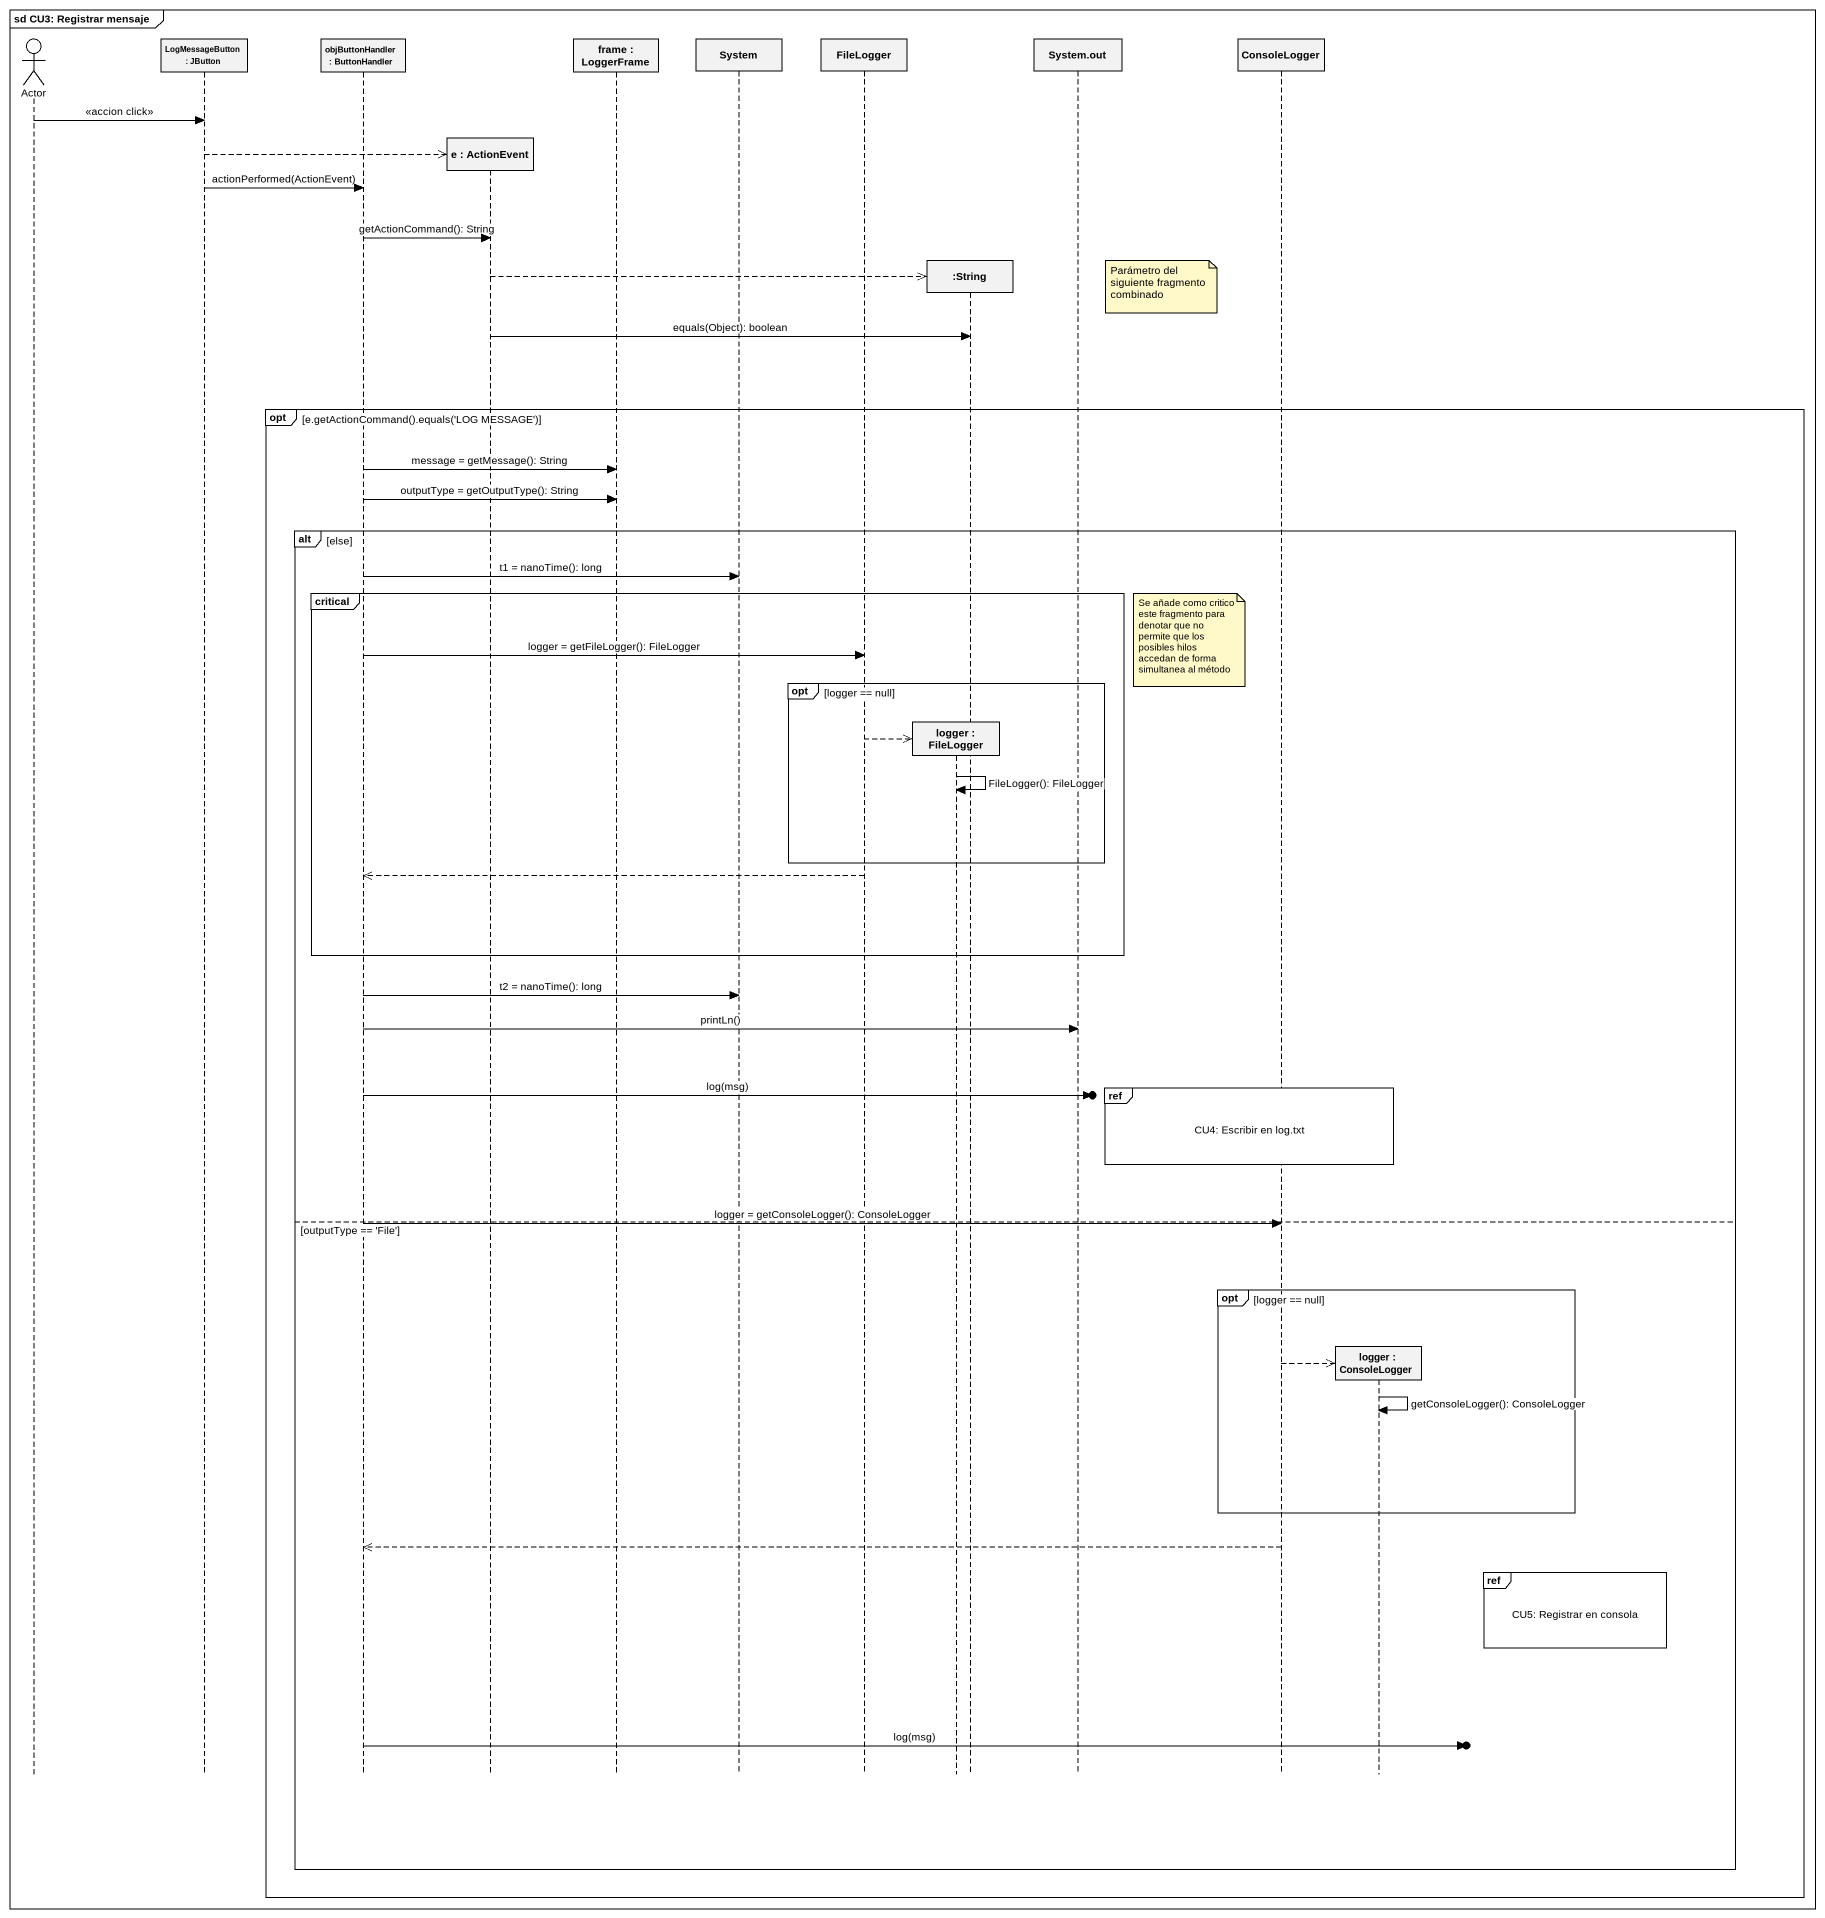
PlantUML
@startuml
mainframe sd CU3: Registrar mensaje
hide footbox
actor "Actor" as Actor_
participant "LogMessageButton : JButton" as LogMessageButton
participant "objButtonHandler : ButtonHandler" as objButtonHandler
participant "e : ActionEvent" as e
participant "frame : LoggerFrame" as frame_
participant System
participant FileLogger
participant "logger : FileLogger" as logger
participant ":String" as String
participant "System.out" as System_out
participant ConsoleLogger
participant "logger : ConsoleLogger" as logger_2

Actor_ -> LogMessageButton : <<accion click>>
LogMessageButton -->> e **
LogMessageButton -> objButtonHandler : actionPerformed(ActionEvent)
objButtonHandler -> e : getActionCommand(): String
e -->> String **
note right of System_out : Parámetro del siguiente fragmento combinado
e -> String : equals(Object): boolean
opt e.getActionCommand().equals('LOG MESSAGE')
  objButtonHandler -> frame_ : message = getMessage(): String
  objButtonHandler -> frame_ : outputType = getOutputType(): String
  alt else
    objButtonHandler -> System : t1 = nanoTime(): long
    critical
      note left of ConsoleLogger : Se añade como critico este fragmento para denotar que no permite que los posibles hilos accedan de forma simultanea al método
      objButtonHandler -> FileLogger : logger = getFileLogger(): FileLogger
      opt logger == null
        FileLogger -->> logger **
        logger -> logger : FileLogger(): FileLogger
      end
      FileLogger -->> objButtonHandler
    end
    objButtonHandler -> System : t2 = nanoTime(): long
    objButtonHandler -> System_out : printLn()
    ref over ConsoleLogger, logger_2 : CU4: Escribir en log.txt
    objButtonHandler ->o] : log(msg)
  else outputType == 'File'
    objButtonHandler -> ConsoleLogger : logger = getConsoleLogger(): ConsoleLogger
    opt logger == null
      ConsoleLogger -->> logger_2 **
      logger_2 -> logger_2 : getConsoleLogger(): ConsoleLogger
    end
    ConsoleLogger -->> objButtonHandler
    ref over logger_2 : CU5: Registrar en consola
    objButtonHandler ->o] : log(msg)
  end
end
@enduml
